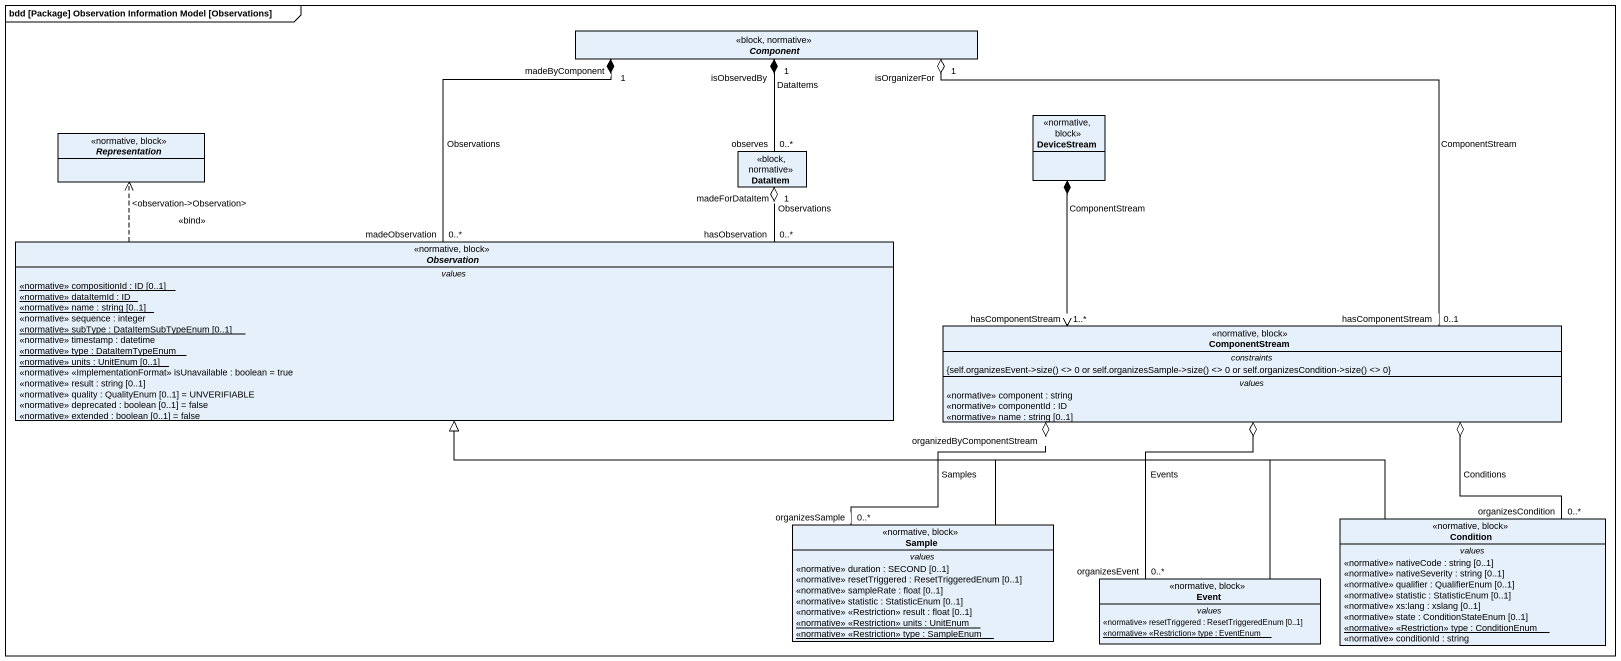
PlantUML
@startuml
mainframe bdd [Package] Observation Information Model [Observations]
hide circle
hide empty members
abstract class "Component" as Component_ <<block, normative>>
class DeviceStream <<normative, block>>
abstract class Representation <<normative, block>>
class DataItem <<block, normative>>
abstract class Observation <<normative, block>> {
  -- values --
  {static} <<normative>> compositionId : ID [0..1]
  {static} <<normative>> dataItemId : ID
  {static} <<normative>> name : string [0..1]
  <<normative>> sequence : integer
  {static} <<normative>> subType : DataItemSubTypeEnum [0..1]
  <<normative>> timestamp : datetime
  {static} <<normative>> type : DataItemTypeEnum
  {static} <<normative>> units : UnitEnum [0..1]
  <<normative>> <<ImplementationFormat>> isUnavailable : boolean = true
  <<normative>> result : string [0..1]
  <<normative>> quality : QualityEnum [0..1] = UNVERIFIABLE
  <<normative>> deprecated : boolean [0..1] = false
  <<normative>> extended : boolean [0..1] = false
}
class ComponentStream <<normative, block>> {
  -- constraints --
  {field} {self.organizesEvent->size() <> 0 or self.organizesSample->size() <> 0 or self.organizesCondition->size() <> 0}
  -- values --
  <<normative>> component : string
  <<normative>> componentId : ID
  <<normative>> name : string [0..1]
}
class Sample <<normative, block>> {
  -- values --
  <<normative>> duration : SECOND [0..1]
  <<normative>> resetTriggered : ResetTriggeredEnum [0..1]
  <<normative>> sampleRate : float [0..1]
  <<normative>> statistic : StatisticEnum [0..1]
  <<normative>> <<Restriction>> result : float [0..1]
  {static} <<normative>> <<Restriction>> units : UnitEnum
  {static} <<normative>> <<Restriction>> type : SampleEnum
}
class Condition <<normative, block>> {
  -- values --
  <<normative>> nativeCode : string [0..1]
  <<normative>> nativeSeverity : string [0..1]
  <<normative>> qualifier : QualifierEnum [0..1]
  <<normative>> statistic : StatisticEnum [0..1]
  <<normative>> xs:lang : xslang [0..1]
  <<normative>> state : ConditionStateEnum [0..1]
  {static} <<normative>> <<Restriction>> type : ConditionEnum
  <<normative>> conditionId : string
}
class Event <<normative, block>> {
  -- values --
  <<normative>> resetTriggered : ResetTriggeredEnum [0..1]
  {static} <<normative>> <<Restriction>> type : EventEnum
}
Component_ "isObservedBy\n1" *-- "observes\n0..*" DataItem : DataItems
Component_ "madeByComponent\n1" *-- "0..*\nmadeObservation" Observation : Observations
Component_ "isOrganizerFor\n1" o-- "hasComponentStream\n0..1" ComponentStream : ComponentStream
DataItem "madeForDataItem\n1" o-left- "hasObservation\n0..*" Observation : Observations
Observation .left.> Representation : <observation->Observation>\n<<bind>>
ComponentStream "hasComponentStream\n1..*" <-up-* DeviceStream : ComponentStream
Sample -left-|> Observation
Sample "0..*\norganizesSample" -up-o "organizedByComponentStream" ComponentStream : Samples
Condition -left-|> Observation
Condition "organizesCondition\n0..*" -up-o ComponentStream : Conditions
Event -left-|> Observation
Event "organizesEvent\n0..*" -up-o ComponentStream : Events
@enduml
